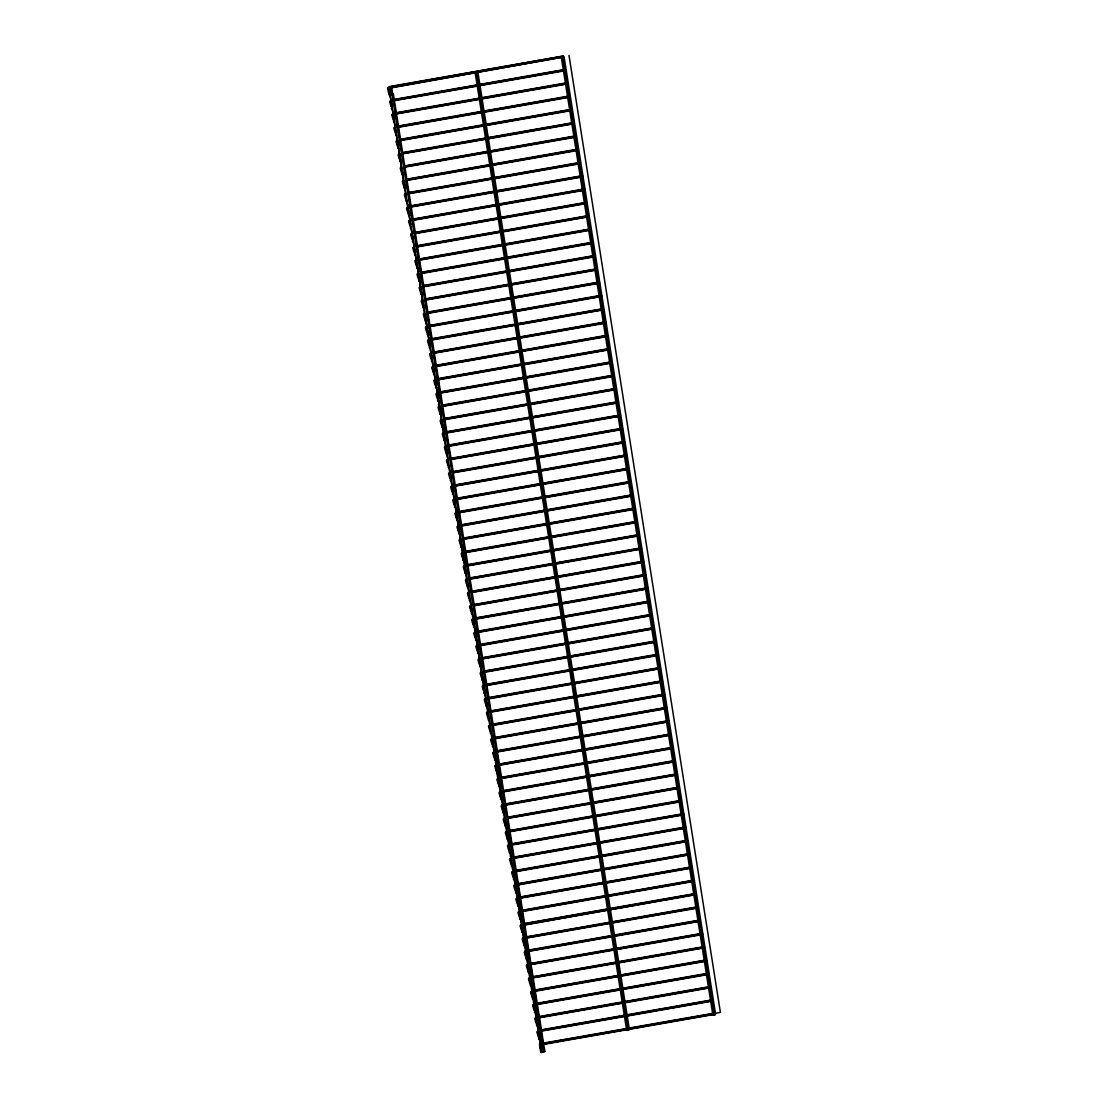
<?xml version="1.0" encoding="UTF-8"?>
<svg xmlns="http://www.w3.org/2000/svg" width="1108" height="1108" viewBox="0 0 1108 1108"><rect width="100%" height="100%" fill="white"/><g stroke="black" fill="none" stroke-linecap="round" stroke-linejoin="round"><path stroke-width="1.5" d="M389.296 95.108L393.423 94.388L390.972 94.388C388.742 98.57 388.243 89.457 387.592 88.363L389.794 86.867L563.46 56.037L389.905 86.507L388.188 87.67L390.085 95.607M391.401 108.404C393.589 107.199 392.135 111.728 389.684 101.645L391.9 100.163M393.506 121.686C395.695 120.495 394.24 125.01 391.789 114.941L394.005 113.445M395.598 134.982C397.8 133.791 396.345 138.306 393.894 128.237L394.434 127.365M397.703 148.278C399.905 147.073 398.451 151.602 395.999 141.519L396.539 140.647M399.808 161.56C402.01 160.369 400.542 164.884 398.104 154.815L399.129 153.444M401.913 174.856C404.115 173.665 402.647 178.18 400.21 168.111L401.221 166.74M404.018 188.152C406.207 186.947 404.752 191.476 402.301 181.393L403.326 180.036M406.124 201.434C408.312 200.243 406.858 204.758 404.406 194.689L405.431 193.318M408.229 214.73C410.417 213.539 408.963 218.054 406.511 207.985L408.838 206.13M410.32 228.026C412.522 226.821 411.068 231.35 408.617 221.268L410.833 219.786M412.425 241.322C414.627 240.117 413.159 244.633 410.722 234.564L411.262 233.691M414.531 254.605C416.733 253.413 415.265 257.929 412.827 247.86L415.029 246.364M416.636 267.901C418.824 266.696 417.37 271.225 414.932 261.142L415.458 260.269M418.741 281.197C420.929 279.992 419.475 284.521 417.024 274.438L417.564 273.565M420.846 294.479C423.034 293.288 421.58 297.803 419.129 287.734L419.669 286.861M422.937 307.775C425.14 306.57 423.685 311.099 421.234 301.016L421.774 300.143M425.043 321.071C427.245 319.866 425.791 324.395 423.339 314.312L423.879 313.439M427.148 334.353C429.35 333.162 427.882 337.677 425.444 327.608L425.984 326.735M429.253 347.649C431.455 346.444 429.987 350.973 427.549 340.89L429.862 339.048M431.358 360.945C433.547 359.74 432.092 364.269 429.641 354.186L431.968 352.344M433.463 374.227C435.652 373.036 434.197 377.551 431.746 367.482L434.073 365.64M435.569 387.523C437.757 386.318 436.303 390.847 433.851 380.764L436.178 378.922M437.66 400.819C439.862 399.614 438.408 404.143 435.956 394.06L438.283 392.218M439.765 414.101C441.967 412.91 440.499 417.425 438.062 407.356L438.602 406.484M441.87 427.397C444.073 426.206 442.604 430.721 440.167 420.638L440.693 419.766M443.976 440.693C446.164 439.488 444.71 444.017 442.272 433.934L442.798 433.062M446.081 453.975C448.269 452.784 446.815 457.299 444.363 447.23L444.904 446.358M448.186 467.271C450.374 466.08 448.92 470.595 446.469 460.512L447.009 459.64M450.277 480.567C452.479 479.362 451.025 483.891 448.574 473.809L449.114 472.936M452.383 493.849C454.585 492.658 453.117 497.173 450.679 487.104L451.219 486.232M454.488 507.145C456.69 505.954 455.222 510.469 452.784 500.387L453.324 499.514M456.593 520.441C458.795 519.236 457.327 523.765 454.889 513.683L455.416 512.81M458.698 533.724C460.886 532.533 459.432 537.048 456.981 526.979L457.521 526.106M460.803 547.02C462.992 545.829 461.537 550.344 459.086 540.275L460.111 538.904M462.909 560.316C465.097 559.111 463.643 563.64 461.191 553.557L462.216 552.199M465 573.598C467.202 572.407 465.748 576.922 463.296 566.853L464.321 565.482M467.105 586.894C469.307 585.703 467.839 590.218 465.402 580.149L466.426 578.778M469.21 600.19C471.412 598.985 469.944 603.514 467.507 593.431L468.033 592.558M471.316 613.472C473.504 612.281 472.05 616.796 469.612 606.727L470.138 605.854M473.421 626.768C475.609 625.577 474.155 630.092 471.703 620.023L472.243 619.15M475.526 640.064C477.714 638.859 476.26 643.388 473.809 633.305L476.024 631.823M477.617 653.346C479.819 652.155 478.365 656.67 475.914 646.601L476.454 645.729M479.722 666.642C481.925 665.451 480.456 669.966 478.019 659.897L478.559 659.025M481.828 679.938C484.03 678.733 482.562 683.262 480.124 673.179L480.664 672.307M483.933 693.22C486.121 692.029 484.667 696.544 482.229 686.475L482.756 685.603M486.038 706.516C488.226 705.325 486.772 709.84 484.321 699.771L484.861 698.899M488.143 719.812C490.332 718.607 488.877 723.136 486.426 713.053L486.966 712.181M490.235 733.108C492.437 731.903 490.983 736.418 488.531 726.349L490.858 724.507M492.34 746.39C494.542 745.199 493.088 749.714 490.636 739.645L492.963 737.803M494.445 759.686C496.647 758.481 495.179 763.01 492.741 752.928L495.068 751.085M496.55 772.982C498.752 771.777 497.284 776.306 494.847 766.224L497.16 764.381M498.655 786.265C500.844 785.073 499.389 789.589 496.938 779.52L497.478 778.647M500.761 799.56C502.949 798.356 501.495 802.885 499.043 792.802L499.583 791.929M502.866 812.856C505.054 811.652 503.6 816.18 501.148 806.098L501.689 805.225M504.957 826.139C507.159 824.948 505.705 829.463 503.254 819.394L503.794 818.521M507.062 839.435C509.264 838.23 507.796 842.759 505.359 832.676L505.899 831.803M509.168 852.731C511.37 851.526 509.902 856.055 507.464 845.972L507.99 845.099M511.273 866.013C513.461 864.822 512.007 869.337 509.569 859.268L510.096 858.395M513.378 879.309C515.566 878.104 514.112 882.633 511.661 872.55L512.201 871.677M515.483 892.605C517.671 891.4 516.217 895.929 513.766 885.846L514.306 884.973M517.574 905.887C519.777 904.696 518.322 909.211 515.871 899.142L518.087 897.646M519.68 919.183C521.882 917.992 520.428 922.507 517.976 912.424L520.303 910.582M521.785 932.479C523.987 931.274 522.519 935.803 520.081 925.72L522.408 923.878M523.89 945.761C526.092 944.57 524.624 949.085 522.187 939.016L523.198 937.645M525.995 959.057C528.184 957.866 526.729 962.381 524.278 952.298L525.303 950.941M528.101 972.353C530.289 971.148 528.835 975.677 526.383 965.594L527.408 964.237M530.206 985.635C532.394 984.444 530.94 988.959 528.488 978.89L529.028 978.018M532.297 998.931C534.499 997.74 533.045 1002.255 530.594 992.172L531.134 991.3M534.402 1012.227C536.604 1011.022 535.136 1015.551 532.699 1005.468L533.239 1004.596M536.507 1025.509C538.71 1024.318 537.241 1028.833 534.804 1018.764L535.33 1017.892M538.613 1038.805C540.801 1037.614 539.347 1042.129 536.909 1032.06L539.111 1030.565M544.845 1051.367L542.394 1051.367C540.981 1054.4 540.233 1049.816 542.601 1052.198L544.845 1051.367L393.423 94.388M388.382 88.917L390.113 87.754M390.224 87.407L391.747 87.754L388.991 88.238L563.64 56.951L391.803 87.463M391.387 101.036L391.941 104.845M393.492 114.332L394.462 119.789M395.307 128.113L396.526 127.282M397.024 140.162L398.298 147.53M397.218 141.409L398.492 148.777M404.005 180.784L405.389 187.903M475.221 73.086L477.964 72.602L629.386 1029.595L628.153 1030.426L626.629 1030.08L475.221 73.086L477.964 72.602M406.11 194.08L405.209 195.243L406.899 201.947M407.315 208.539L408.215 207.376M409.42 221.835L410.32 220.658M412.425 233.954L411.525 235.118L413.215 241.821M414.531 247.25L413.63 248.414L415.32 255.103M416.331 261.017L417.564 260.2M418.048 273.067L419.323 280.449M418.242 274.313L419.53 281.695M420.154 286.363L421.428 293.745M561.437 57.948L564.194 57.464L715.616 1014.457L714.383 1015.288L712.86 1014.942L561.437 57.948L564.194 57.464M422.259 299.659L423.727 308.273M424.364 312.955L425.832 321.569M425.043 313.702L426.428 320.821M426.663 327.483L427.937 334.865M428.768 340.779L430.043 348.147M429.253 340.281L429.793 344.089M431.344 353.577L431.898 357.385M433.45 366.873L433.99 370.668M435.07 380.653L436.344 388.022M435.555 380.155L436.524 385.626M436.76 394.628L438.588 393.105M439.087 405.985L440.555 414.614M438.865 407.91L440.693 406.401M441.178 419.281L443.879 435.139M443.283 432.577L444.765 441.192M445.388 445.859L446.87 454.488M446.067 446.621L447.452 453.74M447.687 460.402L448.962 467.77M449.793 473.698L451.067 481.066M450.277 473.199L450.817 477.008M452.383 486.495L452.923 490.29M454.488 499.777L455.028 503.586M456.108 513.572L457.382 520.94M456.593 513.073L457.549 518.53M458.393 526.854L459.626 526.023M464.515 566.728L465.789 574.11M466.205 580.703L467.105 579.539M469.21 592.822L468.31 593.999L470 600.688M471.316 606.118L470.401 607.281L472.105 613.984M472.507 620.577L473.407 619.414M475.512 632.696L476.052 636.504M477.132 646.476L478.407 653.859M479.418 659.772L480.65 658.941M481.149 671.822L482.617 680.437M483.24 685.104L484.515 692.486M484.889 691.323L483.628 686.351L484.861 685.52M485.346 698.4L486.62 705.768M485.539 699.647L486.827 707.015M487.451 711.696L488.919 720.311M491.855 739.521L493.129 746.889M492.34 739.036L492.88 742.831M494.445 752.318L495.83 759.437M496.55 765.614L497.09 769.423M502.173 804.74L503.641 813.355M501.952 806.666L503.78 805.142M504.279 818.023L505.553 825.405M504.472 819.269L505.747 826.651M506.384 831.319L507.658 838.687M506.578 832.565L507.852 839.933M508.475 844.615L509.957 853.229M512.879 872.439L514.167 879.807M513.364 871.941L513.904 875.749M514.985 885.735L516.259 893.103M515.469 885.237L516.009 889.045M517.574 898.533L518.53 903.99M519.195 912.313L520.469 919.682M521.3 925.609L522.574 932.978M521.48 925.595L694.425 894.613M528.087 964.985L527.186 966.162L528.876 972.852M529.292 979.444L530.192 978.281M531.397 992.74L532.297 991.563M534.402 1004.859L533.502 1006.036L535.192 1012.726M536.023 1018.64L537.297 1026.022M536.507 1018.155L537.048 1021.95M538.613 1031.437L539.568 1036.908M539.541 1044.47L540.718 1052.101M540.926 1045.564L541.632 1044.387M626.629 1030.08L627.862 1029.249M392.01 99.803L390.293 100.967L391.983 107.656M392.204 101.05L390.487 102.213L392.19 108.903M394.116 113.099L392.398 114.249L394.282 122.199M393.008 114.817L394.31 114.346M396.221 126.381L394.503 127.545L396.387 135.481M398.631 140.564L397.398 141.395L398.658 146.381M400.736 153.86L399.503 154.691L400.764 159.663M410.943 219.426L409.226 220.589L411.11 228.525M409.835 221.157L411.137 220.672M413.049 232.722L411.317 233.871L413.021 240.574M415.14 246.018L413.423 247.167L415.126 253.857M417.245 259.3L415.528 260.463L417.425 268.399M419.669 273.482L418.436 274.313L419.697 279.285M421.76 286.778L420.541 287.609L421.802 292.581M427.771 325.766L426.04 326.915L427.743 333.619M428.076 340.017L429.752 339.408M434.391 379.892L436.067 379.282M442.798 419.697L441.566 420.514L442.826 425.5M448.795 458.67L447.078 459.834L448.768 466.523M450.901 471.966L449.183 473.13L450.873 479.819M453.006 485.262L451.288 486.412L453.172 494.362M455.111 498.545L453.38 499.708L455.277 507.644M457.202 511.841L455.485 513.004L457.189 519.694M459.308 525.137L457.59 526.286L459.488 534.236M461.717 539.319L460.499 540.136L461.759 545.122M463.823 552.601L462.604 553.432L463.864 558.418M469.82 591.589L468.102 592.752L469.806 599.442M471.925 604.885L470.207 606.034L471.897 612.738M474.03 618.167L472.313 619.33L474.21 627.266M476.135 631.463L474.418 632.626L476.301 640.562M478.24 644.759L476.523 645.909L478.213 652.612M478.545 645.645L477.326 646.476L478.573 651.449M480.346 658.041L478.628 659.205L480.512 667.141M482.756 672.237L481.523 673.055L482.783 678.041M495.373 765.351L497.049 764.728M499.265 777.678L497.547 778.827L499.237 785.53M499.583 778.564L497.741 780.074L499.445 786.763M501.37 790.96L499.653 792.123L501.342 798.813M501.675 791.86L499.846 793.37L501.536 800.059M511.882 857.426L510.165 858.575L512.062 866.525M513.987 870.708L512.27 871.871L513.96 878.561M516.093 884.004L514.375 885.167L516.065 891.857M518.198 897.3L516.48 898.45L518.364 906.399M520.608 911.482L519.375 912.3L520.635 917.285M524.818 938.06L523.585 938.891L524.846 943.864M530.815 977.048L529.098 978.198L530.981 986.148M532.92 990.33L531.203 991.494L533.087 999.43M535.025 1003.626L533.294 1004.79L534.998 1011.479M537.117 1016.922L535.399 1018.072L537.103 1024.775M539.222 1030.205L537.505 1031.368L539.402 1039.304M541.327 1043.501L539.61 1044.664L541.507 1052.6M393.714 99.512L563.861 69.624M393.603 99.858L563.889 69.956M394.019 100.399L564.041 70.538M393.908 100.745L564.069 70.87M395.819 112.794L565.966 82.92M395.708 113.154L565.994 83.252M396.124 113.695L566.146 83.834M396.013 114.041L566.174 84.166M397.924 126.09L568.072 96.216M397.814 126.437L568.099 96.535M398.229 126.977L568.252 97.13M398.118 127.337L568.265 97.462M400.03 139.386L570.177 109.498M399.919 139.733L570.204 109.831M400.334 140.273L570.357 110.412M400.223 140.633L570.371 110.745M402.121 152.669L485.498 138.029M488.905 137.434L572.282 122.794M402.01 153.029L485.456 138.375M488.863 137.78L572.31 123.127M402.439 153.569L572.448 123.708M402.329 153.915L572.476 124.041M404.226 165.965L574.387 136.09M404.115 166.311L574.401 136.409M404.545 166.851L574.553 137.004M404.434 167.211L574.581 137.337M406.331 179.261L576.492 149.372M406.221 179.607L576.506 149.705M406.636 180.147L489.944 165.521M493.351 164.926L576.659 150.286M406.525 180.507L489.902 165.854M493.309 165.258L576.686 150.619M408.436 192.543L578.584 162.668M408.326 192.903L578.611 163.001M408.741 193.443L578.764 163.582M408.63 193.789L492.007 179.15M495.414 178.554L578.791 163.915M410.542 205.839L580.689 175.964M410.431 206.185L580.717 176.283M410.846 206.725L580.869 176.878M410.736 207.085L580.883 177.211M412.647 219.135L582.794 189.246M412.536 219.481L582.822 189.579M412.952 220.021L582.974 190.161M412.841 220.381L582.988 190.493M414.738 232.417L584.899 202.542M414.627 232.777L584.927 202.875M415.057 233.317L585.066 203.457M414.946 233.663L585.093 203.789M416.843 245.713L587.005 215.838M416.733 246.073L587.018 216.157M417.162 246.599L587.171 216.752M417.051 246.959L587.198 217.085M418.949 259.009L589.11 229.121M418.838 259.355L589.124 229.453M419.253 259.895L589.276 230.035M419.143 260.255L589.304 230.367M421.054 272.291L591.201 242.417M420.943 272.651L591.229 242.749M421.359 273.191L591.381 243.331M421.248 273.538L591.409 243.663M423.159 285.587L506.536 270.948M509.929 270.352L593.306 255.713M423.048 285.947L506.481 271.294M509.888 270.684L593.334 256.045M423.464 286.473L593.486 256.627M423.353 286.834L593.514 256.959M425.264 298.883L595.411 268.995M425.153 299.229L595.439 269.327M425.569 299.769L595.592 269.909M425.458 300.13L595.605 270.241M427.369 312.165L597.517 282.291M427.259 312.525L597.544 282.623M427.674 313.065L597.697 283.205M427.563 313.412L510.94 298.772M514.334 298.177L597.711 283.537M429.461 325.461L599.622 295.587M429.35 325.821L599.636 295.919M429.779 326.348L599.788 296.501M429.669 326.708L513.032 312.068M516.439 311.473L599.816 296.833M431.566 338.757L601.727 308.869M431.455 339.103L601.741 309.201M431.871 339.644L601.893 309.783M431.76 340.004L601.921 310.115M433.671 352.039L603.832 322.165M433.56 352.399L603.846 322.497M433.976 352.94L603.999 323.079M433.865 353.286L604.026 323.411M435.776 365.335L605.924 335.461M435.666 365.695L605.951 335.793M436.081 366.222L606.104 336.375M435.97 366.582L606.131 336.707M437.882 378.631L608.029 348.743M439.474 378.687L608.057 349.075M438.186 379.518L608.209 349.657M438.076 379.878L608.223 349.989M610.134 362.039L439.987 391.913L439.336 388.52M441.58 391.969L610.162 362.371M440.291 392.814L610.314 362.953M440.181 393.16L610.328 363.286M442.078 405.209L612.239 375.335M612.267 375.667L441.967 405.57L441.496 402.19M442.397 406.096L612.405 376.249M442.286 406.456L612.433 376.581M444.183 418.505L527.56 403.866M530.967 403.257L614.344 388.617M444.073 418.852L527.519 404.198M530.926 403.603L614.358 388.95M444.502 419.392L614.511 389.545M444.391 419.752L614.538 389.864M446.289 431.788L616.45 401.913M446.178 432.148L616.464 402.246M446.593 432.688L616.616 402.827M446.482 433.034L616.644 403.16M448.394 445.084L618.541 415.209M448.283 445.444L618.569 415.542M448.698 445.97L618.721 416.123M448.588 446.33L531.965 431.691M535.372 431.095L618.749 416.456M450.499 458.38L620.646 428.491M450.388 458.726L620.674 428.824M450.804 459.266L620.826 429.419M450.693 459.626L534.07 444.987M537.477 444.377L620.854 429.738M452.604 471.662L622.751 441.787M452.493 472.022L622.779 442.12M452.909 472.562L622.931 442.701M452.798 472.908L622.945 443.034M454.709 484.958L624.857 455.083M456.288 485.013L624.884 455.416M455.014 485.858L625.037 455.997M454.903 486.204L625.051 456.33M456.801 498.254L626.962 468.365M458.393 498.309L626.976 468.698M457.119 499.14L627.128 469.293M457.008 499.5L627.156 469.612M458.906 511.536L629.067 481.661M460.499 511.591L629.081 481.994M459.211 512.436L629.233 482.576M459.1 512.782L629.261 482.908M461.011 524.832L631.158 494.957M462.604 524.887L631.186 495.29M461.316 525.732L631.338 495.872M461.205 526.078L631.366 496.204M463.116 538.128L633.264 508.24M463.006 538.474L546.452 523.821M549.845 523.225L633.291 508.572M463.421 539.014L633.444 509.168M463.31 539.374L633.471 509.486M465.221 551.41L548.599 536.771M551.992 536.175L635.369 521.536M465.111 551.77L548.543 537.117M551.95 536.521L635.396 521.868M465.526 552.31L635.549 522.45M465.415 552.657L635.563 522.782M467.327 564.706L637.474 534.832M467.216 565.066L637.502 535.164M467.631 565.606L637.654 535.746M467.521 565.953L550.898 551.313M554.291 550.718L637.668 536.078M469.418 578.002L639.579 548.128M469.307 578.348L639.607 548.446M469.737 578.888L639.745 549.042M469.626 579.249L553.003 564.609M556.396 564.014L639.773 549.36M471.523 591.298L641.684 561.41M473.116 591.34L641.698 561.742M471.842 592.184L641.851 562.324M471.731 592.531L555.094 577.891M558.501 577.296L641.878 562.656M473.628 604.58L643.79 574.706M475.221 604.636L643.803 575.038M473.933 605.48L643.956 575.62M473.822 605.827L643.983 575.952M475.734 617.876L645.881 588.002M477.326 617.932L645.909 588.32M476.038 618.763L646.061 588.916M475.928 619.123L646.089 589.248M477.839 631.172L647.986 601.284M479.432 631.228L648.014 601.616M478.144 632.059L648.166 602.198M478.033 632.419L648.18 602.53M479.944 644.454L650.091 614.58M481.537 644.51L650.119 614.912M480.249 645.355L650.271 615.494M480.138 645.701L650.285 615.826M482.049 657.75L652.197 627.876M483.628 657.806L652.224 628.194M482.354 658.637L652.363 628.79M482.243 658.997L652.39 629.122M484.141 671.046L654.302 641.158M484.03 671.393L567.476 656.739M570.883 656.144L654.316 641.49M484.459 671.933L654.468 642.072M484.348 672.293L654.496 642.405M486.246 684.329L656.407 654.454M486.135 684.689L656.421 654.786M486.55 685.229L656.573 655.368M486.44 685.575L656.601 655.701M488.351 697.625L658.498 667.75M489.944 697.68L658.526 668.069M488.656 698.511L658.678 668.664M488.545 698.871L571.922 684.232M575.329 683.636L658.706 668.997M490.456 710.92L660.603 681.032M492.049 710.976L660.631 681.365M490.761 711.807L660.784 681.946M490.65 712.167L574.027 697.514M577.434 696.918L660.811 682.279M492.561 724.203L662.709 694.328M494.154 724.258L662.736 694.661M492.866 725.103L662.889 695.242M492.755 725.449L576.132 710.81M579.539 710.214L662.903 695.575M494.667 737.499L664.814 707.624M496.259 737.554L664.842 707.943M494.971 738.385L664.994 708.538M494.861 738.745L665.008 708.871M496.758 750.795L666.919 720.906M498.351 750.85L666.947 721.239M497.076 751.681L667.085 721.82M496.966 752.041L667.113 722.153M498.863 764.077L669.024 734.202M500.456 764.132L669.038 734.535M499.182 764.977L669.19 735.116M499.071 765.323L669.218 735.449M500.968 777.373L671.129 747.498M502.561 777.428L671.143 747.831M501.273 778.259L671.296 748.412M501.162 778.619L671.323 748.745M503.074 790.669L673.221 760.78M502.963 791.015L673.249 761.113M503.378 791.555L673.401 761.695M503.267 791.915L673.429 762.027M505.179 803.951L588.556 789.312M591.949 788.716L675.326 774.077M505.068 804.311L588.5 789.658M591.907 789.062L675.354 774.409M505.483 804.851L675.506 774.991M505.373 805.197L675.52 775.323M507.284 817.247L677.431 787.373M507.173 817.607L677.459 787.705M507.589 818.133L677.611 788.287M507.478 818.493L677.625 788.619M509.375 830.543L679.536 800.655M510.968 830.598L679.564 800.987M509.694 831.429L593.002 816.804M596.395 816.208L679.703 801.569M509.583 831.789L592.96 817.15M596.353 816.541L679.73 801.901M511.481 843.825L681.642 813.951M513.073 843.88L681.655 814.283M511.799 844.725L681.808 814.865M511.688 845.072L595.051 830.432M598.459 829.837L681.836 815.197M513.586 857.121L683.747 827.247M515.178 857.176L683.761 827.579M513.89 858.008L683.913 828.161M513.78 858.368L683.941 828.493M515.691 870.417L685.838 840.529M517.284 870.472L685.866 840.861M515.996 871.303L686.018 841.443M515.885 871.664L686.046 841.775M517.796 883.699L687.943 853.825M519.389 883.755L687.971 854.157M518.101 884.6L688.123 854.739M517.99 884.946L688.151 855.071M519.901 896.995L690.049 867.121M521.494 897.051L601.519 882.993M604.926 882.397L690.076 867.453M520.206 897.882L690.229 868.035M520.095 898.242L690.242 868.367M522.006 910.291L692.154 880.403M521.896 910.638L603.625 896.289M607.032 895.693L692.181 880.735M522.311 911.178L692.334 881.331M522.2 911.538L692.348 881.649M524.098 923.573L694.259 893.699M523.987 923.933L694.273 894.031M524.306 924.82L694.453 894.945M526.203 936.869L609.58 922.23M612.987 921.634L696.364 906.995M526.092 937.23L609.538 922.576M612.946 921.981L696.378 907.327M526.508 937.756L696.53 907.909M526.397 938.116L696.558 908.241M528.308 950.165L698.469 920.277M529.901 950.221L698.483 920.61M528.613 951.052L698.636 921.205M528.502 951.412L698.663 921.524M530.413 963.448L700.561 933.573M532.006 963.503L700.588 933.905M530.718 964.348L614.026 949.722M617.433 949.113L700.741 934.487M530.607 964.694L613.984 950.055M617.391 949.459L700.768 934.82M532.519 976.744L702.666 946.869M534.111 976.799L702.694 947.202M532.823 977.644L702.846 947.783M532.713 977.99L616.09 963.351M619.497 962.755L702.86 948.116M534.624 990.04L704.771 960.151M536.217 990.095L704.799 960.484M534.929 990.926L704.951 961.079M534.818 991.286L704.965 961.398M536.715 1003.322L706.876 973.447M538.308 1003.377L706.904 973.78M537.034 1004.222L707.043 974.361M536.923 1004.568L707.07 974.694M538.82 1016.618L708.981 986.743M538.71 1016.978L620.452 1002.615M623.859 1002.02L708.995 987.076M539.139 1017.518L709.148 987.657M539.028 1017.864L709.175 987.99M540.926 1029.914L711.087 1000.025M540.815 1030.26L711.101 1000.358M541.23 1030.8L711.253 1000.953M541.12 1031.16L711.281 1001.272M543.031 1043.196L713.178 1013.321M542.92 1043.556L713.206 1013.654M714.909 1013.349L720.408 1012.393L569 55.4M543.336 1044.096L713.358 1014.235M543.225 1044.442L715.089 1014.277M563.446 56.009L563.64 56.951M395.722 129.761L396.567 133.085M398.7 154.123L400.404 160.826M398.908 155.369L400.597 162.073M401.608 167.987L402.869 172.959M400.805 167.419L402.703 175.355M402.91 180.715L404.808 188.651M405.016 193.997L406.705 200.7M407.924 207.861L409.6 214.495M407.121 207.293L409.004 215.229M410.015 221.143L410.86 224.467M412.121 234.439L412.965 237.763M414.226 247.735L415.486 252.707M416.746 262.679L417.591 266.003M419.932 288.288L421.622 294.977M422.647 300.891L423.893 305.877M428.145 340.211L429.849 346.901M430.25 353.507L432.148 361.443M432.355 366.79L434.045 373.493M432.549 368.036L434.239 374.739M434.461 380.086L436.15 386.775M437.785 395.598L438.616 398.908M436.566 393.382L438.449 401.318M439.461 407.232L440.721 412.204M440.97 421.206L442.66 427.896M443.671 433.81L444.931 438.782M458.809 528.516L459.654 531.826M459.695 539.582L461.579 547.518M461.801 552.878L463.49 559.568M461.994 554.125L463.684 560.814M464.695 566.728L465.956 571.7M463.906 566.16L465.595 572.864M466.8 580.024L468.49 586.658M465.997 579.456L467.895 587.392M471.011 606.602L471.856 609.912M473.116 619.898L473.947 623.208M479.847 661.421L480.678 664.745M483.019 687.029L484.722 693.733M485.733 699.647L486.994 704.619M489.14 725.657L491.024 733.607M491.246 738.953L492.935 745.642M493.337 752.249L495.234 760.185M495.442 765.545L500.387 792.303M498.351 779.395L499.611 784.367M500.871 794.339L501.716 797.663M503.821 810.945L500.941 795.724M504.652 819.269L505.913 824.241M506.758 832.551L508.018 837.537M518.586 911.745L520.275 918.435M521.91 927.258L522.741 930.568M520.677 925.041L522.38 931.731M522.782 938.324L524.68 946.274M525.691 952.174L526.951 957.16M524.887 951.62L526.785 959.556M527.796 965.47L529.472 972.104M526.992 964.916L528.682 971.605M534.098 1005.344L534.942 1008.668M540.829 1046.88L542.089 1051.852L388.991 88.238L389.531 91.645M574.069 122.877L574.152 123.403M576.16 136.173L576.257 136.7M578.265 149.469L578.307 149.94M580.37 162.751L580.412 163.222M586.714 203.096L586.686 202.626M595.093 255.796L595.231 256.682M597.198 269.092L597.226 269.563M603.5 308.966L603.541 309.437M605.522 321.86L605.647 322.719M607.752 336.015L607.71 335.544M620.328 415.292L620.369 415.763M622.433 428.588L622.461 429.059M624.538 441.884L624.566 442.341M626.671 455.637L626.588 455.111M637.155 521.633L637.183 522.09M639.261 534.915L639.288 535.386M641.366 548.211L641.394 548.682M643.457 561.507L643.499 561.964M645.562 574.789L645.604 575.26M647.584 587.697L647.709 588.556M658.18 654.537L658.318 655.424M660.285 667.833L660.326 668.304M662.39 681.129L662.432 681.6M664.495 694.411L664.523 694.882M679.218 787.456L679.246 787.926M681.323 800.752L681.351 801.222M687.625 840.626L687.666 841.097M689.772 854.379L689.73 853.922M698.137 907.078L698.178 907.549M700.242 920.374L700.284 920.845M704.453 946.952L704.48 947.423M706.558 960.248L706.585 960.719M708.663 973.544L708.691 974.001M710.796 987.297L710.754 986.826M565.648 69.721L565.786 70.593L565.592 69.652M668.706 721.003L668.844 721.876L668.636 720.948M562.961 58.295L714.383 1015.288M476.745 73.433L628.153 1030.426M391.747 87.754L393.368 98.003M393.908 101.424L394.448 104.831M394.988 108.252L395.528 111.673M396.068 115.093L396.609 118.514M397.149 121.922L397.689 125.343M398.229 128.763L398.769 132.184M399.309 135.591L400.126 140.73M400.667 144.137L401.207 147.558M402.827 157.807L403.367 161.228M403.908 164.649L404.448 168.07M404.988 171.491L405.528 174.898M406.068 178.319L406.608 181.74M407.162 185.161L407.702 188.568M408.243 191.989L408.783 195.41M409.323 198.831L411.206 210.783M412.841 221.046L413.381 224.467M413.921 227.874L414.461 231.295M415.001 234.716L415.542 238.137M416.082 241.544L416.622 244.965M417.162 248.386L417.702 251.807M418.242 255.228L418.782 258.635M419.323 262.056L420.943 272.305M421.483 275.726L422.023 279.147M422.564 282.568L423.381 287.692M423.921 291.113L424.461 294.52M425.001 297.941L425.541 301.362M426.081 304.783L426.622 308.204M427.162 311.611L427.702 315.032M428.242 318.453L428.782 321.874M429.322 325.281L429.862 328.702M430.416 332.123L430.957 335.544M431.497 338.951L432.037 342.372M432.577 345.793L433.117 349.214M433.657 352.635L434.461 357.759M435.001 361.18L435.541 364.587M436.081 368.008L436.635 371.429M437.175 374.85L437.715 378.257M438.256 381.678L438.796 385.099M440.416 395.348L440.956 398.769M442.577 409.018L443.117 412.439M443.657 415.86L445.554 427.826M447.175 438.076L447.715 441.496M448.255 444.904L448.795 448.325M449.336 451.745L449.876 455.166M450.416 458.587L450.956 461.994M451.496 465.415L452.036 468.836M452.576 472.257L453.117 475.664M453.657 479.085L454.211 482.506M454.751 485.927L456.371 496.176M458.255 508.143L458.795 511.564M459.335 514.971L459.875 518.392M460.429 521.813L460.97 525.234M461.51 528.641L462.05 532.062M462.59 535.483L463.13 538.904M463.67 542.324L464.21 545.732M464.751 549.153L466.371 559.401M466.911 562.822L467.451 566.243M468.269 571.368L468.809 574.789M469.349 578.21L469.889 581.617M470.429 585.038L470.969 588.459M471.509 591.88L472.05 595.301M472.59 598.708L473.13 602.129M473.67 605.55L474.21 608.971M474.75 612.378L475.29 615.799M475.831 619.22L476.371 622.641M476.911 626.048L477.451 629.469M478.005 632.89L479.889 644.856M480.429 648.277L480.969 651.684M482.589 661.947L483.13 665.354M483.684 668.775L484.224 672.196M484.764 675.617L485.304 679.024M485.844 682.445L486.384 685.866M486.924 689.287L487.465 692.708M488.005 696.115L488.545 699.536M489.085 702.957L490.983 714.923M492.603 725.172L493.143 728.593M493.683 732L494.223 735.421M494.764 738.842L495.304 742.263M495.844 745.684L496.384 749.091M496.924 752.512L497.464 755.933M498.004 759.354L498.545 762.761M499.085 766.182L500.705 776.445M501.245 779.852L501.799 783.273M502.603 788.397L503.143 791.818M503.683 795.239L504.223 798.66M504.763 802.067L505.303 805.488M505.844 808.909L506.384 812.33M506.924 815.737L507.478 819.158M508.018 822.579L508.558 826M509.098 829.421L509.638 832.828M510.179 836.249L510.719 839.67M511.259 843.091L511.799 846.498M512.339 849.919L512.879 853.34M513.697 858.465L514.237 861.885M514.777 865.306L515.317 868.714M515.857 872.135L516.397 875.555M516.937 878.976L517.478 882.397M518.018 885.804L518.558 889.225M519.098 892.646L519.638 896.067M520.178 899.474L520.718 902.895M521.259 906.316L521.799 909.737M522.339 913.144L522.879 916.565M523.419 919.986L525.317 931.953M526.937 942.202L527.477 945.623M528.017 949.044L528.558 952.451M529.098 955.872L529.638 959.293M530.178 962.714L530.718 966.121M531.272 969.542L531.812 972.962M532.352 976.383L532.893 979.804M533.433 983.212L536.134 1000.302M538.031 1012.269L538.571 1015.69M539.111 1019.097L539.651 1022.518M540.192 1025.939L540.732 1029.36M541.272 1032.781L541.812 1036.188M542.352 1039.609L542.892 1043.03M392.19 95.205L543.612 1052.198M390.515 88.571L391.595 95.413M394.573 114.207L395.113 117.628M398.894 141.547L399.434 144.968M408.907 204.786L409.448 208.193M409.988 211.614L410.528 215.035M418.907 268.011L419.447 271.432M419.987 274.853L420.528 278.26M427.826 324.409L428.367 327.829M428.907 331.237L429.447 334.658M429.987 338.079L430.527 341.499M438.92 394.476L439.461 397.883M441.081 408.146L441.621 411.553M444.322 428.644L444.862 432.065M453.241 485.041L453.781 488.462M463.255 548.266L463.795 551.687M464.335 555.108L464.875 558.529M465.415 561.95L465.956 565.357M474.335 618.333L474.875 621.754M478.67 645.673L479.21 649.094M484.348 681.572L484.889 684.979M488.67 708.912L489.21 712.333M498.669 772.138L499.209 775.558M499.75 778.979L500.29 782.386M507.589 828.535L508.143 831.956M508.683 835.363L509.223 838.784M509.763 842.205L510.303 845.626M518.683 898.602L519.223 902.009M519.763 905.43L520.303 908.851M520.843 912.272L521.383 915.693M524.084 932.77L524.624 936.191M533.017 989.167L533.557 992.588M534.098 996.009L534.638 999.43M390.071 95.066L391.692 105.315M392.232 108.736L395.21 127.531M395.75 130.952L399.531 154.885M400.071 158.292L401.705 168.555M402.509 173.679L403.866 182.224M404.669 187.349L406.027 195.894M406.844 201.019L408.187 209.564M409.004 214.689L410.348 223.234M411.165 228.359L420.625 288.177M421.442 293.301L422.785 301.847M423.602 306.971L424.96 315.517M425.5 318.938L427.12 329.187M427.923 334.311L429.281 342.857M430.098 347.981L431.441 356.527M431.981 359.948L441.718 421.469M444.419 438.56L446.039 448.809M446.579 452.23L448.214 462.479M449.017 467.604L450.374 476.149M450.914 479.57L452.535 489.819M453.075 493.24L460.651 541.092M461.191 544.513L462.812 554.762M463.352 558.183L464.972 568.432M465.512 571.853L467.133 582.102M467.673 585.523L469.293 595.772M469.834 599.193L471.468 609.455M472.008 612.862L473.351 621.408M474.169 626.532L475.789 636.795M476.329 640.202L479.307 659.011M479.847 662.432L481.731 674.384M482.271 677.805L483.628 686.351M484.445 691.475L485.789 700.021M486.606 705.145L487.949 713.69M488.766 718.815L490.387 729.078M490.927 732.485L492.548 742.748M493.088 746.155L494.445 754.7M495.262 759.839L496.883 770.088M503.364 811.098L504.722 819.643M505.525 824.768L506.882 833.313M507.699 838.437L509.043 846.983M509.86 852.107L511.204 860.653M512.021 865.791L513.641 876.04M514.181 879.461L515.802 889.71M516.342 893.131L519.32 911.926M519.86 915.346L523.641 939.265M524.181 942.686L525.815 952.935M526.355 956.356L527.976 966.605M528.779 971.744L530.136 980.275M530.677 983.696L532.297 993.959M533.114 999.084L534.735 1009.333M535.275 1012.754L540.413 1045.218M582.393 175.66L582.614 176.934L582.393 175.66M584.498 188.956L584.719 190.216L584.498 188.956M599.22 281.986L599.442 283.26L599.22 281.986M601.325 295.282L601.547 296.556L601.325 295.282M616.048 388.326L616.242 389.573L616.048 388.326M618.139 401.608L618.347 402.855L618.139 401.608M666.517 707.319L666.739 708.594L666.517 707.319M683.345 813.646L683.567 814.92L683.345 813.646M685.437 826.942L685.658 828.216L685.437 826.942M702.264 933.282L702.486 934.543L702.264 933.282"/></g></svg>
